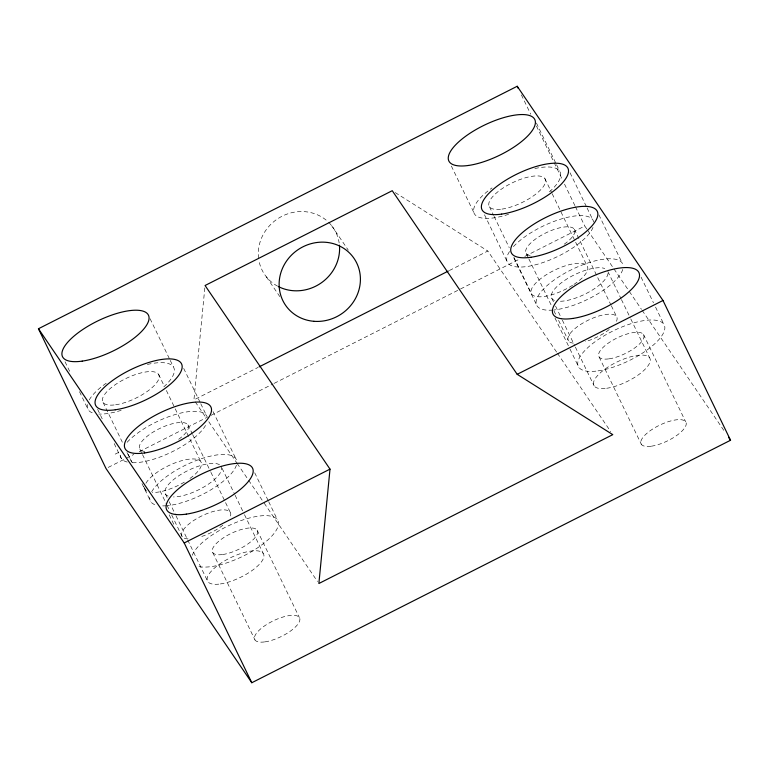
<?xml version="1.0" encoding="UTF-8"?>
<svg xmlns="http://www.w3.org/2000/svg" width="769" height="769" viewBox="0 0 769 769"><rect width="100%" height="100%" fill="white"/><g stroke="black" fill="none" stroke-linecap="round" stroke-linejoin="round"><path stroke-width="0.58" stroke-dasharray="3.85 2.88" d="M204.823 287.894L193.932 399.89L258.057 367.419M449.365 270.525L487.844 251.03L556.727 352.269M115.167 454.143L120.272 451.566M108.16 467.437L133.864 454.421M139.227 451.701L206.698 417.529M210.985 415.356L273.11 383.894M274.177 383.356L459.468 289.509M460.544 288.961L519.45 259.124M524.804 256.413L584.786 226.038L586.805 229.008M395.266 192.606L487.844 251.03M587.487 230.008L628.648 290.499M629.321 291.489L641.471 309.34M642.144 310.34L723.802 430.342M557.41 353.259L610.759 431.669M331.526 225.509L348.319 250.194M266.372 276.85L279.801 296.594M195.278 401.879L206.082 417.759M208.784 421.729L236.477 462.419M237.15 463.419L247.954 479.298M248.637 480.289L263.488 502.128M264.171 503.118L317.52 581.527M641.048 277.1L653.458 302.775M655.524 307.052L663.801 324.162M598.878 214.82L622.15 262.96M570.04 172.746L586.584 206.976M587.103 208.043L592.793 219.809M643.461 334.467L685.698 421.825M536.406 123.011L556.054 163.662M556.573 164.729L559.678 171.151M607.885 271.524L620.919 298.487M621.439 299.574L630.301 317.905M630.82 318.981L649.594 357.806M521.372 94.866L530.725 114.216M536.445 126.039L553.593 161.528M554.122 162.595L562.437 179.802M564.513 184.108L574.904 205.611M575.433 206.688L584.786 226.038M574.308 229.172L610.797 304.668M611.326 305.745L616.536 316.53M544.894 178.639L551.671 192.663M552.19 193.74L575.125 241.197M575.654 242.273L587.122 265.997M599.099 356.931L641.327 444.29M551.911 298.535L553.469 301.775M555.554 306.091L561.812 319.029M562.331 320.106L574.847 345.992M575.366 347.069L594.139 385.894M526.246 253.51L528.332 257.826M528.851 258.903L551.786 306.36M553.872 310.676L555.958 314.992M558.573 320.385L568.474 340.878M554.978 318.02L569.454 347.973M569.973 349.049L578.769 367.236M489.44 206.726L493.602 215.358M494.131 216.435L509.251 247.714M513.942 257.413L531.667 294.085M513.846 257.894L537.118 306.024M484.489 214.743L507.761 262.873M451.374 166.075L474.646 214.215M254.702 472.772L268.15 500.581M268.669 501.648L277.455 519.834M213.061 411.569L235.814 458.632M183.695 368.418L200.248 402.648M200.767 403.715L206.448 415.481M257.125 530.139L299.352 617.497M150.07 318.683L169.718 359.334M170.237 360.401L173.342 366.823M222.068 468.283L234.583 494.159M235.103 495.246L243.965 513.577M244.484 514.653L263.258 553.478M187.963 424.844L192.135 433.476M192.654 434.552L210.389 471.224M210.908 472.301L230.2 512.202M158.549 374.311L164.287 386.173M166.373 390.489L174.717 407.743M175.236 408.829L200.786 461.669M212.763 552.603L254.991 639.962M165.566 494.207L167.133 497.447M169.218 501.763L175.476 514.701M175.995 515.778L207.803 581.566M139.9 449.183L141.986 453.499M142.515 454.575L166.498 504.195M167.017 505.271L169.622 510.664M171.708 514.98L182.138 536.551M169.161 514.769L173.813 524.391M103.094 402.398L122.905 443.386M128.125 454.171L132.297 462.794M143.765 486.527L145.331 489.757M126.991 452.489L132.162 463.188M141.986 483.518L150.782 501.696M97.634 409.339L103.315 421.114M114.177 443.569L121.415 458.545M65.038 361.757L69.691 371.379M79.515 391.7L88.31 409.887M145.918 483.288A31.116 10.997 -25.8 0 1 190.424 459.045A31.116 10.997 -25.8 0 1 188.107 479.75M184.358 482.125A31.116 10.997 -25.8 0 1 152.166 492.468M146.841 491.141A31.116 10.997 -25.8 0 1 144.668 487.95M188.059 538.896A26.973 9.536 -25.8 0 1 199.709 516.96A26.973 9.536 -25.8 0 1 230.229 516.71M222.866 525.179A26.973 9.536 -25.8 0 1 199.863 537.06M573.347 343.137A26.973 9.536 -25.8 0 1 587.881 320.356A26.973 9.536 -25.8 0 1 616.027 322.144M609.211 329.507A26.973 9.536 -25.8 0 1 585.18 341.676M572.607 285.28A31.116 10.997 -25.8 0 1 530.985 291.384A31.116 10.997 -25.8 0 1 573.982 263.709A31.116 10.997 -25.8 0 1 573.53 284.684M328.488 222.183A41.488 38.758 -34.2 0 1 339.158 242.937M277.647 286.193A41.488 38.758 -34.2 0 1 258.922 260.556M258.576 258.307A41.488 38.758 -34.2 0 1 281.194 216.685A41.488 38.758 -34.2 0 1 327.652 221.405M144.783 451.451A26.973 9.536 -25.8 0 1 149.157 434.745A26.973 9.536 -25.8 0 1 184.166 422.748A26.973 9.536 -25.8 0 1 177.235 440.329M221.02 466.12A31.116 10.997 -25.8 0 1 207.159 484.979A31.116 10.997 -25.8 0 1 173.438 496.947M168.132 496.111A31.116 10.997 -25.8 0 1 182.33 473.56A31.116 10.997 -25.8 0 1 220.376 465.38M608.039 273.303A31.116 10.997 -25.8 0 1 590.14 291.364A31.116 10.997 -25.8 0 1 559.774 301.275M554.468 300.439A31.116 10.997 -25.8 0 1 566.426 279.262A31.116 10.997 -25.8 0 1 604.799 268.554M530.149 255.635A26.973 9.536 -25.8 0 1 536.666 238.236A26.973 9.536 -25.8 0 1 571.194 227.24A26.973 9.536 -25.8 0 1 562.658 245.273M154.117 363.179A47.716 16.87 -25.8 0 1 163.047 387.538M121.156 410.338A47.716 16.87 -25.8 0 1 98.797 414.039M92.232 412.799A47.716 16.87 -25.8 0 1 87.695 403.417M89.214 399.967A47.716 16.87 -25.8 0 1 106.651 382.924M147.35 364.477A47.716 16.87 -25.8 0 1 153.041 363.343M205.544 425.411A47.716 16.87 -25.8 0 1 131.903 462.707M127.25 462.063A47.716 16.87 -25.8 0 1 120.387 454.171M127.096 442.29A47.716 16.87 -25.8 0 1 174.15 414.866A47.716 16.87 -25.8 0 1 207.342 417.5M236.419 465.101A47.716 16.87 -25.8 0 1 167.661 505.637M166.517 505.742A47.716 16.87 -25.8 0 1 161.269 505.848M154.704 504.608A47.716 16.87 -25.8 0 1 149.753 497.322M151.685 491.776A47.716 16.87 -25.8 0 1 200.719 458.92A47.716 16.87 -25.8 0 1 236.842 463.005M622.765 269.429A47.716 16.87 -25.8 0 1 553.997 309.965M552.853 310.07A47.716 16.87 -25.8 0 1 560.015 276.071A47.716 16.87 -25.8 0 1 623.207 266.122M593.005 227.403A47.716 16.87 -25.8 0 1 537.935 264.123A47.716 16.87 -25.8 0 1 509.741 251.213M513.432 246.618A47.716 16.87 -25.8 0 1 561.87 218.781A47.716 16.87 -25.8 0 1 593.841 222.972M534.868 168.536A47.716 16.87 -25.8 0 1 548.518 192.615M508.617 214.301A47.716 16.87 -25.8 0 1 474.521 214.032A47.716 16.87 -25.8 0 1 492.045 187.915M192.212 555.314A47.716 16.87 -25.8 0 1 255.058 516.72A47.716 16.87 -25.8 0 1 266.478 541.155A47.716 16.87 -25.8 0 1 197.268 566.138M220.338 583.95A31.116 10.997 -25.8 0 0 263.93 556.333A31.116 10.997 -25.8 0 0 222.318 562.293A31.116 10.997 -25.8 0 0 220.338 583.95M606.674 388.278A31.116 10.997 -25.8 0 0 650.266 360.661A31.116 10.997 -25.8 0 0 608.654 366.621A31.116 10.997 -25.8 0 0 606.674 388.278M265.026 641.865A24.896 8.795 -25.8 0 0 299.891 619.776A24.896 8.795 -25.8 0 0 266.603 624.543A24.896 8.795 -25.8 0 0 265.026 641.865M651.362 446.193A24.896 8.795 -25.8 0 0 686.236 424.103A24.896 8.795 -25.8 0 0 652.948 428.871A24.896 8.795 -25.8 0 0 651.362 446.193M115.638 404.782A31.116 10.997 -25.8 0 0 159.221 377.166A31.116 10.997 -25.8 0 0 117.609 383.125A31.116 10.997 -25.8 0 0 115.638 404.782M501.974 209.101A31.116 10.997 -25.8 0 0 545.567 181.494A31.116 10.997 -25.8 0 0 503.955 187.453A31.116 10.997 -25.8 0 0 501.974 209.101M222.789 554.507A24.896 8.795 -25.8 0 0 257.663 532.417A24.896 8.795 -25.8 0 0 224.375 537.185A24.896 8.795 -25.8 0 0 222.789 554.507M609.135 358.835A24.896 8.795 -25.8 0 0 643.999 336.745A24.896 8.795 -25.8 0 0 610.711 341.513A24.896 8.795 -25.8 0 0 609.135 358.835M597.994 370.879A47.716 16.87 -25.8 0 0 664.829 328.546A47.716 16.87 -25.8 0 0 601.022 337.678A47.716 16.87 -25.8 0 0 597.994 370.879"/><path stroke-width="1.15" d="M330.007 469.128L318.875 583.508L612.787 434.648L517.191 374.32L392.248 190.702L205.063 285.51L330.007 469.128L184.214 542.962L38.45 328.748L517.21 86.263L662.984 300.477L730.55 440.252L251.79 682.737L106.016 468.523L38.45 328.748M259.124 366.871L448.298 271.063M517.191 374.32L662.984 300.477M728.522 437.282L730.55 440.252M517.21 86.263L518.258 88.416M184.214 542.962L251.79 682.737M339.437 245.186A41.488 38.758 -34.2 0 1 320.827 283.175A41.488 38.758 -34.2 0 1 278.666 286.722M144.668 452.931A47.716 16.87 -25.8 0 0 211.504 410.598A47.716 16.87 -25.8 0 0 147.706 419.73A47.716 16.87 -25.8 0 0 144.668 452.931M115.302 409.781A47.716 16.87 -25.8 0 0 182.138 367.447A47.716 16.87 -25.8 0 0 118.339 376.579A47.716 16.87 -25.8 0 0 115.302 409.781M82.196 361.122A47.716 16.87 -25.8 0 0 149.032 318.779A47.716 16.87 -25.8 0 0 85.224 327.911A47.716 16.87 -25.8 0 0 82.196 361.122M468.532 165.45A47.716 16.87 -25.8 0 0 535.368 123.107A47.716 16.87 -25.8 0 0 471.57 132.239A47.716 16.87 -25.8 0 0 468.532 165.45M501.648 214.109A47.716 16.87 -25.8 0 0 568.483 171.775A47.716 16.87 -25.8 0 0 504.675 180.907A47.716 16.87 -25.8 0 0 501.648 214.109M531.004 257.259A47.716 16.87 -25.8 0 0 597.84 214.916A47.716 16.87 -25.8 0 0 534.042 224.048A47.716 16.87 -25.8 0 0 531.004 257.259M186.319 514.134A47.716 16.87 -25.8 0 0 253.155 471.801A47.716 16.87 -25.8 0 0 189.347 480.933A47.716 16.87 -25.8 0 0 186.319 514.134M572.655 318.462A47.716 16.87 -25.8 0 0 639.491 276.129A47.716 16.87 -25.8 0 0 575.683 285.261A47.716 16.87 -25.8 0 0 572.655 318.462M313.925 321.298A41.488 38.758 -34.2 0 0 357.527 264.805A41.488 38.758 -34.2 0 0 287.856 259.249A41.488 38.758 -34.2 0 0 313.925 321.298"/></g></svg>
